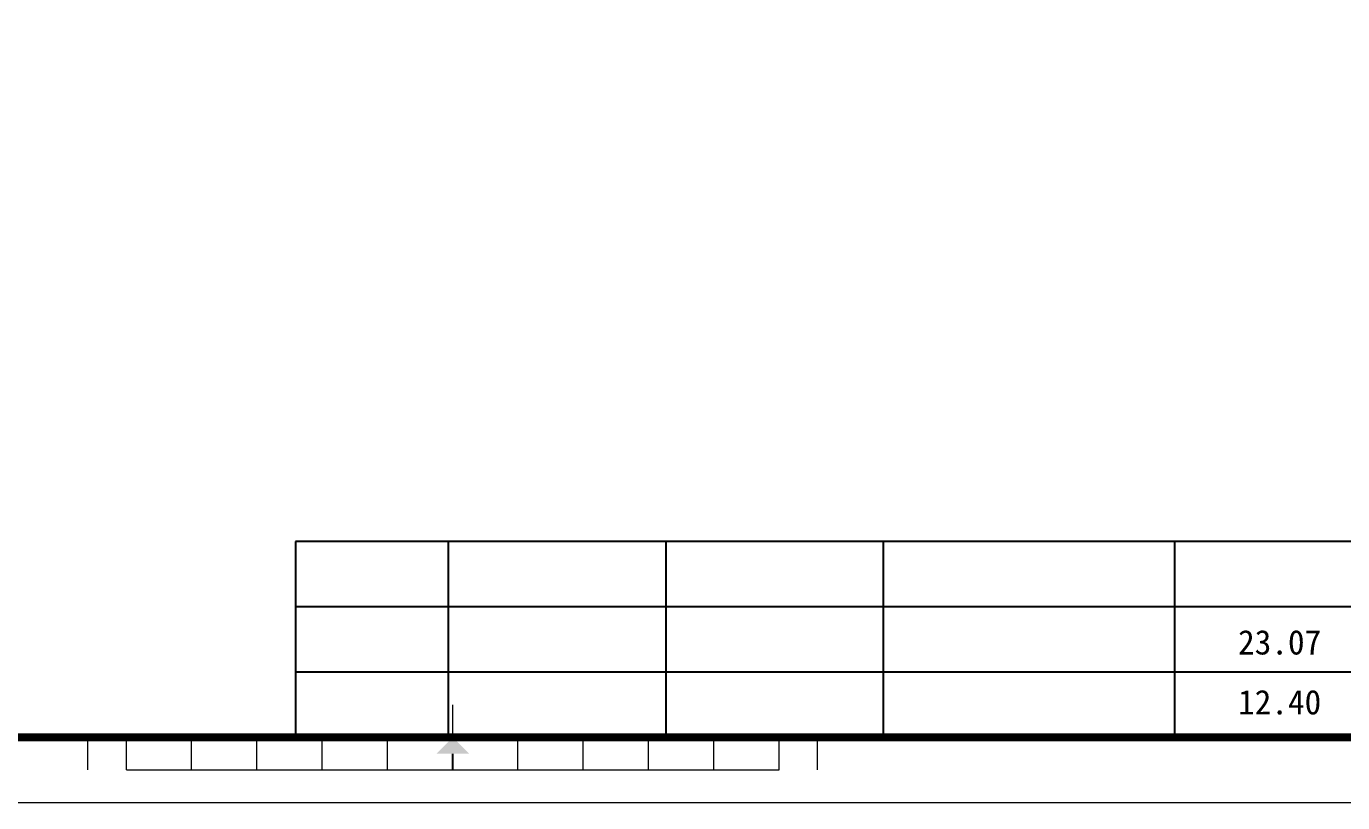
# Model space of a CAD drawing. Extents: x 534658 to 605938, y 555793 to 606193.
# Drawn here: x 563358 to 587562, y 555793 to 570057 of the extents above; entities that cross this region are included whole.
import ezdxf

# ---------------------------------------------------------------- set-up
doc = ezdxf.new("R2010")
doc.units = 0
doc.header["$LTSCALE"] = 1000
doc.header["$MEASUREMENT"] = 0
doc.layers.add('PUB_TITLE', color=4, linetype='Continuous')
doc.layers.add('户型实用率', color=140, linetype='Continuous')
doc.layers.add('图框', color=7, linetype='Continuous', lineweight=5)
doc.styles.add('HT', font='SIMHEI.TTF')

# ---------------------------------------------------------------- blocks, each defined once
blk = doc.blocks.new('$titleblk$00000206')
at = {"layer": '图框'}
for p, q in [((-289.5, 10), (-289.5, 15)), ((-345.4, 5), (-345.4, 10)), ((-339.5, 5), (-339.5, 10)), ((-329.5, 5), (-329.5, 10)), ((-319.5, 5), (-319.5, 10)), ((-309.5, 5), (-309.5, 10)), ((-299.5, 5), (-299.5, 10)), ((-279.5, 5), (-279.5, 10)), ((-269.5, 5), (-269.5, 10)), ((-259.5, 5), (-259.5, 10)), ((-249.5, 5), (-249.5, 10)), ((-239.5, 5), (-239.5, 10)), ((-233.6, 5), (-233.6, 10)), ((-339.5, 5), (-239.5, 5)), ((-594, 0), (0, 0))]:
    blk.add_line(p, q, dxfattribs=at)
at = {"layer": '图框', "const_width": 1.2}
blk.add_lwpolyline([(-10, 410), (-569, 410), (-569, 10), (-10, 10)], close=True, dxfattribs=at)
at = {"layer": '图框', "const_width": 0.3}
blk.add_lwpolyline([(-289.5, 7.5), (-289.5, 5)], dxfattribs=at)
at = {"layer": '图框'}
blk.add_solid([(-287, 7.5), (-292, 7.5), (-289.5, 10)], dxfattribs=at)

msp = doc.modelspace()

# ---------------------------------------------------------------- linework, layer by layer
at = {"layer": '户型实用率'}
for p, q in [((595138, 560593), (568306, 560593)), ((568306, 560593), (568306, 556993)), ((571116, 560593), (571116, 556993)), ((575116, 560593), (575116, 556993)), ((579115, 560593), (579115, 556993)), ((584472, 560593), (584472, 556993)), ((595138, 559393), (568306, 559393)), ((592473, 558193), (568306, 558193)), ((595138, 556993), (568306, 556993))]:
    msp.add_line(p, q, dxfattribs=at)

# ---------------------------------------------------------------- block references
at = {"layer": 'PUB_TITLE', "xscale": 120, "yscale": 120, "zscale": 120}
msp.add_blockref('$titleblk$00000206', (605938, 555793), dxfattribs=at)

# ---------------------------------------------------------------- texts
at = {"layer": '户型实用率', "style": 'HT'}
for s, p in [('23.07', (585638, 558515, -13131)), ('12.40', (585638, 557415, -13131))]:
    msp.add_text(s, height=450, rotation=359.9979, dxfattribs=at).set_placement(p)

doc.saveas('drawing.dxf')
